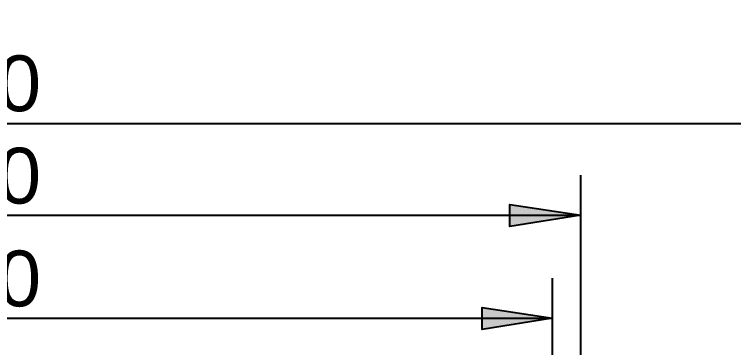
# Model space of a CAD drawing. Extents: x 3 to 592, y 5 to 207.
# Drawn here: x 96.25 to 132.02, y 101.97 to 118.52 of the extents above; entities that cross this region are included whole.
import ezdxf

# ---------------------------------------------------------------- set-up
doc = ezdxf.new("R2010")
doc.units = 0
doc.layers.get('0').update_dxf_attribs({"linetype": 'CONTINUOUS'})

msp = doc.modelspace()

# ---------------------------------------------------------------- hatches: boundary and pattern name
h = msp.add_hatch(color=7)
h.paths.add_polyline_path([(61.630278, 108.549722), (65.122778, 109.078889), (65.122778, 107.985278)])
h.paths.add_polyline_path([(124.424722, 108.549722), (120.896944, 107.985278), (120.896944, 109.078889)])
h.paths.add_polyline_path([(29.633333, 49.918056), (30.268333, 46.425556), (29.21, 46.390278)])
h.paths.add_polyline_path([(37.076944, 20.214167), (35.030833, 23.106944), (35.983333, 23.600833)])
h.paths.add_polyline_path([(145.626667, 19.402778), (146.720278, 22.789444), (147.672778, 22.295556)])
h.paths.add_polyline_path([(153.211389, 49.741667), (153.67, 46.249167), (152.576389, 46.249167)])
h.paths.add_polyline_path([(28.539722, 76.164722), (27.834167, 72.672222), (26.811111, 73.060278)])
h.paths.add_polyline_path([(31.785278, 17.427222), (29.739167, 20.284722), (30.691667, 20.778611)])
h.paths.add_polyline_path([(151.235833, 16.404167), (152.329444, 19.790833), (153.281944, 19.296944)])
h.paths.add_polyline_path([(154.446111, 74.400833), (156.174722, 71.331667), (155.151667, 70.943611)])
h.paths.add_polyline_path([(173.813611, 128.164167), (177.341389, 128.693333), (177.341389, 127.599722)])
h.paths.add_polyline_path([(231.880833, 128.164167), (228.353056, 127.599722), (228.353056, 128.693333)])
h = msp.add_hatch(color=7)
h.paths.add_polyline_path([(63.006111, 103.434444), (66.533889, 103.963611), (66.533889, 102.87)])
h.paths.add_polyline_path([(123.013611, 103.434444), (119.521111, 102.87), (119.521111, 103.963611)])

# ---------------------------------------------------------------- linework, layer by layer
at = {"color": 7}
for points in [[(40.251944, 113.100556), (145.803056, 113.100556)], [(124.424722, 81.879722), (124.424722, 110.525278)], [(61.630278, 108.549722), (124.424722, 108.549722)], [(123.013611, 89.746667), (123.013611, 105.41)], [(63.006111, 103.434444), (123.013611, 103.434444)]]:
    msp.add_lwpolyline(points, dxfattribs=at)
for points in [[(124.424722, 108.549722), (120.896944, 107.985278), (120.896944, 109.078889)], [(123.013611, 103.434444), (119.521111, 102.87), (119.521111, 103.963611)]]:
    msp.add_lwpolyline(points, close=True, dxfattribs=at)

# ---------------------------------------------------------------- texts
at = {"color": 7, "char_height": 2.772729, "attachment_point": 1}
for s, insert in [('{\\fArialUnicodeMS|b0|i0|c0;1900}', (88.967171, 116.479879)), ('{\\fArialUnicodeMS|b0|i0|c0;1130}', (88.967171, 111.893992)), ('{\\fArialUnicodeMS|b0|i0|c0;1080}', (88.967171, 106.78681))]:
    msp.add_mtext(s, dxfattribs=dict(at, insert=insert))

doc.saveas('drawing.dxf')
